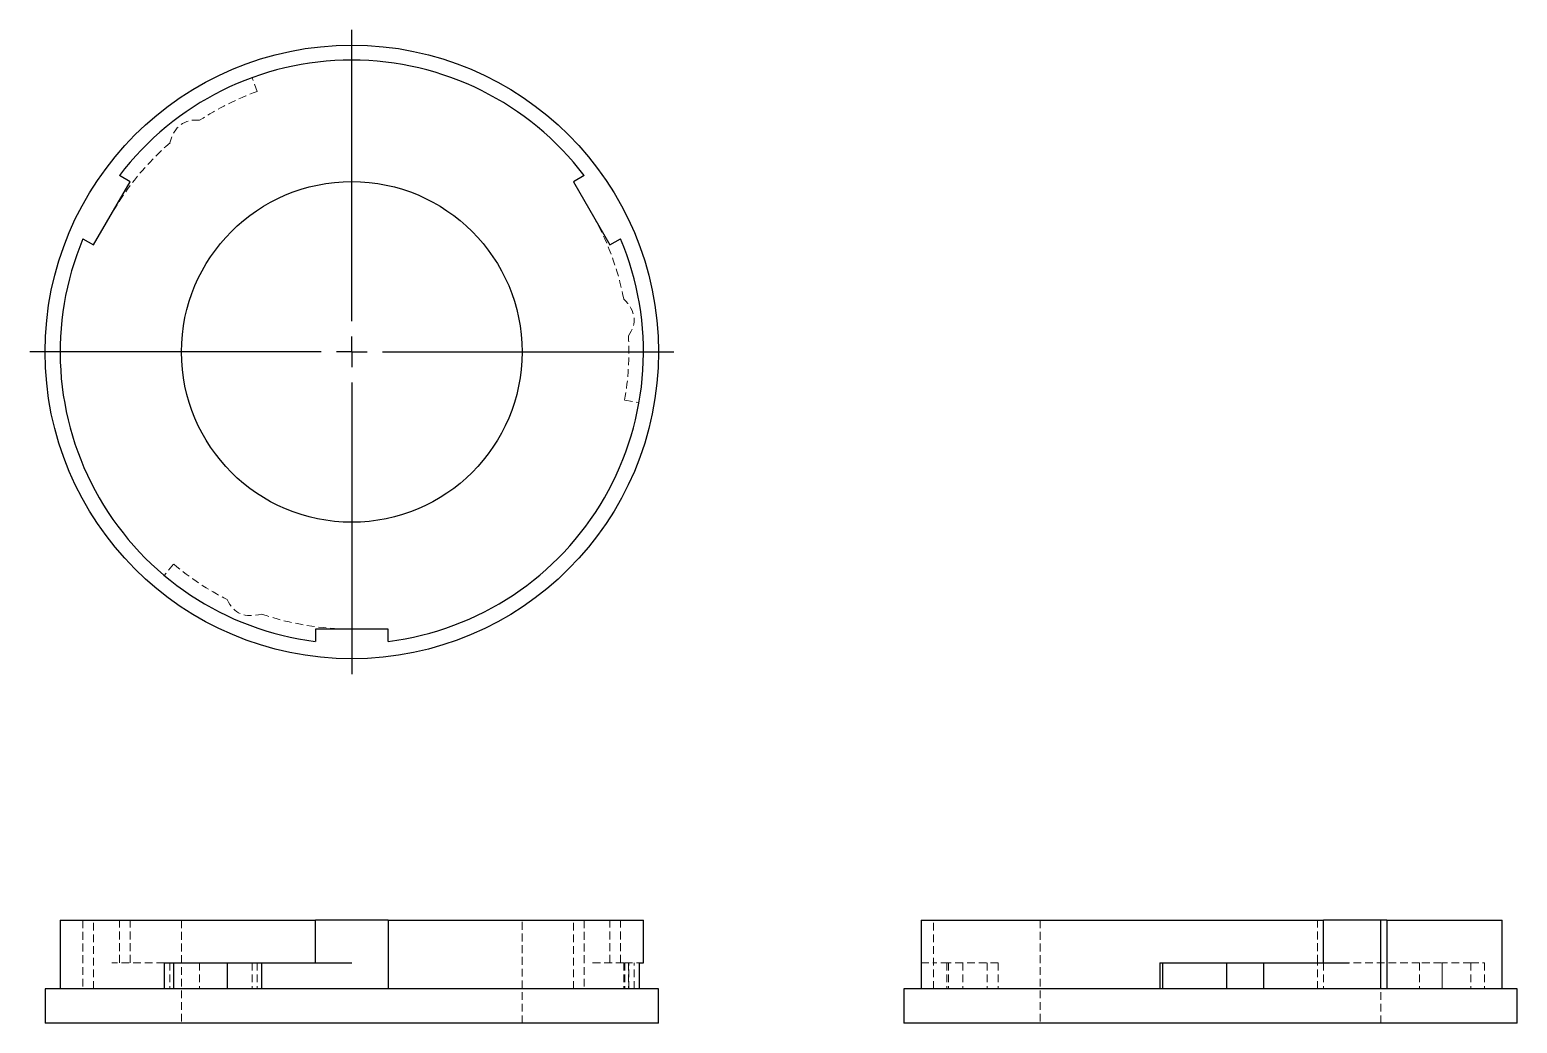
# Model space of a CAD drawing. Header units: millimetres. Extents: x 30 to 273, y 49 to 210.
import ezdxf

# ---------------------------------------------------------------- set-up
doc = ezdxf.new("R2010")
doc.units = ezdxf.units.MM
doc.linetypes.add('HIDDEN', pattern=[1.905, 1.27, -0.635])
doc.layers.add('10', color=7, linetype='Continuous')

# ---------------------------------------------------------------- blocks, each defined once
blk = doc.blocks.new('SW_CENTERMARKSYMBOL_0')
at = {"layer": '10', "color": 0}
for p, q in [((0, 5), (0, 52.5)), ((0, 0), (0, 2.5)), ((-5, 0), (-52.5, 0)), ((0, 0), (-2.5, 0)), ((0, 0), (0, -2.5)), ((0, 0), (2.5, 0)), ((5, 0), (52.5, 0)), ((0, -5), (0, -52.5))]:
    blk.add_line(p, q, dxfattribs=at)

msp = doc.modelspace()

# ---------------------------------------------------------------- linework, layer by layer
at = {"color": 7, "linetype": 'HIDDEN', "lineweight": 18}
for p, q in [((67.55, 200.45), (66.74, 202.68)), ((127.49, 150.16), (129.83, 149.74)), ((53.96, 123.39), (52.43, 121.57)), ((39.17, 65.39), (39.17, 54.2)), ((40.91, 54.2), (40.91, 65.39)), ((45.11, 58.47), (45.11, 65.39)), ((46.85, 58.47), (46.85, 65.39)), ((55.24, 65.39), (55.24, 48.61)), ((110.76, 48.61), (110.76, 65.39)), ((119.15, 54.2), (119.15, 65.39)), ((120.89, 65.39), (120.89, 54.2)), ((125.09, 58.47), (125.09, 65.39)), ((126.83, 58.47), (126.83, 65.39)), ((177.83, 54.2), (177.83, 65.39)), ((195.24, 65.39), (195.24, 48.61)), ((240.44, 58.47), (240.44, 65.39)), ((250.76, 48.61), (250.76, 65.39)), ((52.43, 58.47), (43.88, 58.47)), ((53.36, 58.47), (53.36, 54.2)), ((58.2, 58.47), (58.2, 54.2)), ((66.74, 58.47), (66.74, 54.2)), ((67.55, 58.47), (67.55, 54.2)), ((127.34, 58.47), (122.12, 58.47)), ((127.34, 58.47), (127.34, 54.2)), ((127.43, 58.47), (127.34, 58.47)), ((127.49, 58.47), (129.83, 58.47)), ((127.49, 58.47), (127.49, 54.2)), ((128.1, 58.47), (128.1, 54.2)), ((128.17, 54.2), (128.17, 58.47)), ((129.04, 54.2), (129.04, 58.47)), ((175.82, 58.47), (177.83, 58.47)), ((180.29, 58.47), (177.83, 58.47)), ((180.03, 58.47), (180.03, 54.2)), ((180.29, 58.47), (180.29, 54.2)), ((182.64, 58.47), (182.64, 54.2)), ((188.39, 58.47), (182.64, 58.47)), ((186.57, 58.47), (186.57, 54.2)), ((188.39, 58.47), (188.39, 54.2)), ((240.44, 54.2), (240.44, 58.47)), ((241.44, 58.47), (241.44, 54.2)), ((257.09, 58.47), (245.59, 58.47)), ((257.09, 58.47), (257.09, 54.2)), ((265.45, 58.47), (260.76, 58.47)), ((260.76, 58.47), (260.76, 54.2)), ((260.76, 54.2), (260.76, 58.47)), ((265.45, 58.47), (267.68, 58.47)), ((265.45, 58.47), (265.45, 54.2)), ((267.68, 58.47), (267.68, 54.2))]:
    msp.add_line(p, q, dxfattribs=at)
at = {"color": 7, "linetype": 'Continuous', "lineweight": 25}
for p, q in [((46.85, 185.74), (45.11, 186.74)), ((120.89, 186.74), (119.15, 185.74)), ((40.91, 175.44), (46.85, 185.74)), ((119.15, 185.74), (125.09, 175.44)), ((39.17, 176.44), (40.91, 175.44)), ((125.09, 175.44), (126.83, 176.44)), ((88.94, 112.83), (77.06, 112.83)), ((77.06, 112.83), (77.06, 110.82)), ((88.94, 110.82), (88.94, 112.83)), ((35.45, 65.39), (35.45, 54.2)), ((35.45, 65.39), (77.06, 65.39)), ((77.06, 58.47), (77.06, 65.39)), ((88.94, 65.39), (77.06, 65.39)), ((88.94, 65.39), (88.94, 54.2)), ((88.94, 65.39), (130.55, 65.39)), ((130.55, 58.47), (130.55, 65.39)), ((175.82, 65.39), (175.82, 54.2)), ((175.82, 65.39), (241.44, 65.39)), ((241.44, 58.47), (241.44, 65.39)), ((250.74, 65.39), (241.44, 65.39)), ((250.74, 54.2), (250.74, 65.39)), ((251.74, 65.39), (250.74, 65.39)), ((251.74, 65.39), (251.74, 54.2)), ((251.74, 65.39), (270.55, 65.39)), ((270.55, 54.2), (270.55, 65.39)), ((52.43, 58.47), (77.06, 58.47)), ((52.43, 58.47), (52.43, 54.2)), ((53.96, 58.47), (53.96, 54.2)), ((62.7, 58.47), (62.7, 54.2)), ((68.29, 58.47), (68.29, 54.2)), ((77.06, 58.47), (83, 58.47)), ((129.83, 58.47), (130.55, 58.47)), ((129.83, 58.47), (129.83, 54.2)), ((214.74, 58.47), (214.74, 54.2)), ((214.74, 58.47), (241.44, 58.47)), ((215.16, 58.47), (215.16, 54.2)), ((225.6, 58.47), (225.6, 54.2)), ((231.62, 58.47), (231.62, 54.2)), ((241.44, 58.47), (245.59, 58.47)), ((33, 54.2), (33, 48.61)), ((133, 54.2), (33, 54.2)), ((133, 48.61), (133, 54.2)), ((173, 54.2), (173, 48.61)), ((273, 54.2), (173, 54.2)), ((273, 48.61), (273, 54.2)), ((133, 48.61), (33, 48.61)), ((273, 48.61), (173, 48.61))]:
    msp.add_line(p, q, dxfattribs=at)
for radius in [50, 27.76]:
    msp.add_circle((83, 158), radius, dxfattribs=at)
for start, end in [(37.1808, 142.8192), (157.1808, 262.8192), (277.1808, 22.8192)]:
    msp.add_arc((83, 158), 47.55, start, end, dxfattribs=at)
at = {"color": 7, "linetype": 'HIDDEN', "lineweight": 18}
for start, end in [(110, 123.3), (131, 150), (11, 30), (350, 3.3), (230, 243.3), (251, 270)]:
    msp.add_arc((83, 158), 45.17, start, end, dxfattribs=at)
for points in [[(58.2, 195.76), (55.69, 196), (54.08, 194.78), (53.36, 192.09)], [(128.1, 160.6), (129.56, 162.66), (129.31, 164.66), (127.34, 166.62)], [(62.7, 117.64), (63.75, 115.35), (65.61, 114.56), (68.29, 115.29)]]:
    msp.add_open_spline(points, degree=3, dxfattribs=at)
for points, knots in [([(182.64, 58.47), (182.25, 58.47), (181.52, 58.47), (180.66, 58.47), (180.19, 58.47), (180.02, 58.47), (180.04, 58.47), (180.05, 58.47)], [0, 0, 0, 0, 0.268841, 0.508531, 0.739654, 0.930398, 1, 1, 1, 1]), ([(260.63, 58.47), (260.57, 58.47), (260.43, 58.47), (259.86, 58.47), (259.07, 58.47), (258.15, 58.47), (257.46, 58.47), (257.09, 58.47)], [0, 0, 0, 0, 0.1530405, 0.3790306, 0.5655384, 0.7701129, 1, 1, 1, 1])]:
    msp.add_open_spline(points, degree=3, knots=knots, dxfattribs=at)

# ---------------------------------------------------------------- block references
at = {"layer": '10'}
msp.add_blockref('SW_CENTERMARKSYMBOL_0', (83, 158), dxfattribs=at)

doc.saveas('drawing.dxf')
